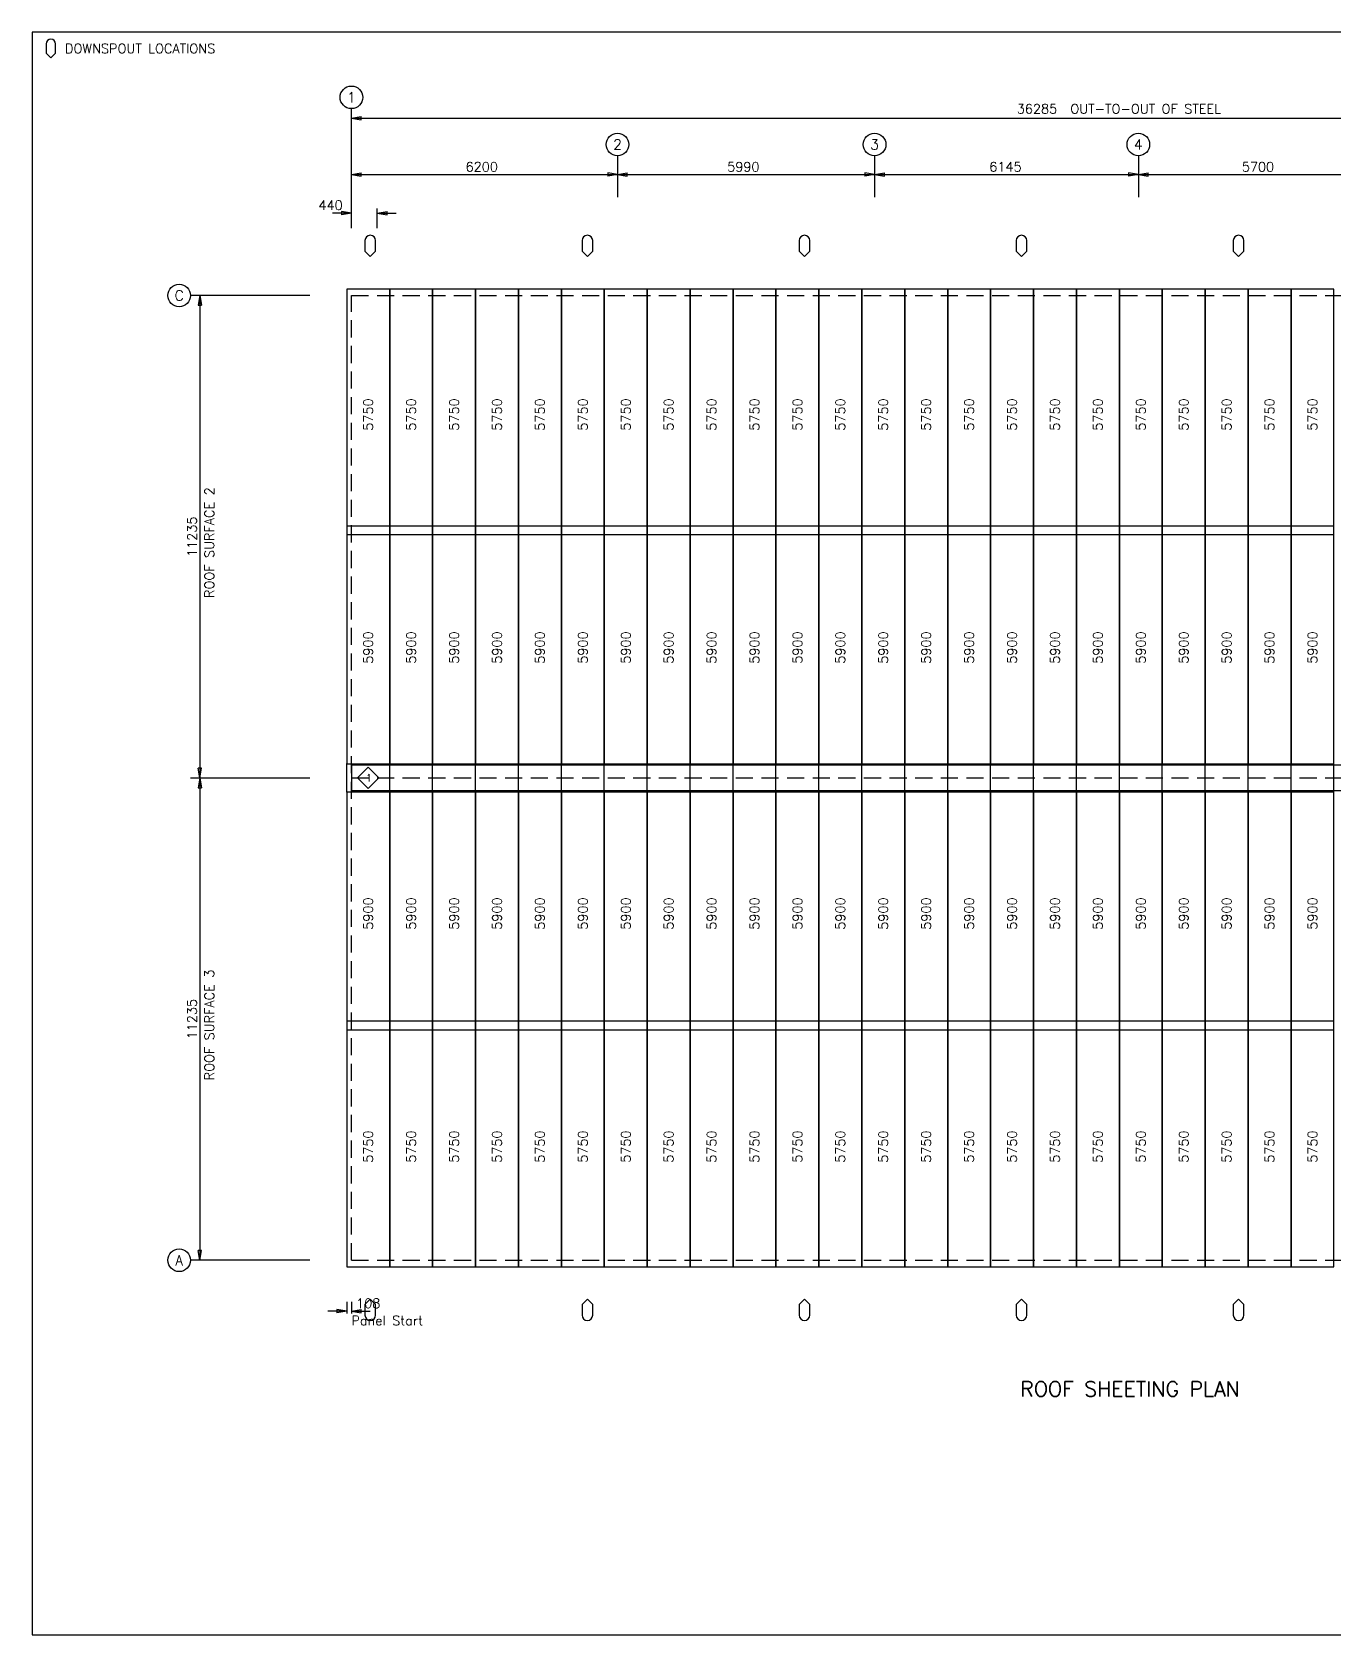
# Model space of a CAD drawing. Extents: x 0 to 52795, y 0 to 37333.
# Drawn here: x 0 to 30333, y 0 to 37333 of the extents above; entities that cross this region are included whole.
import ezdxf
from ezdxf.enums import TextEntityAlignment as Align

# ---------------------------------------------------------------- set-up
doc = ezdxf.new("R2010")
doc.units = 0
doc.linetypes.add('CONTIN', pattern=[0])
doc.linetypes.add('DASHED', pattern=[597.1, 399.1, -198])
doc.layers.get('0').update_dxf_attribs({"linetype": 'CONTIN'})
for name, color, linetype in [('1', 7, 'CONTIN'), ('11', 7, 'CONTIN'), ('12', 6, 'CONTIN'), ('13', 1, 'CONTIN'), ('14', 7, 'CONTIN'), ('15', 7, 'CONTIN'), ('2', 6, 'CONTIN'), ('22', 7, 'CONTIN'), ('3', 7, 'CONTIN'), ('5', 5, 'DASHED')]:
    doc.layers.add(name, color=color, linetype=linetype)
doc.styles.add('SIMPLEX', font='SIMPLEX')

# ---------------------------------------------------------------- blocks, each defined once
blk = doc.blocks.new('DIAMOND')
for p, q in [((0, 25.4), (-12.7, 12.7)), ((12.7, 12.7), (0, 25.4)), ((-12.7, 12.7), (0, 0)), ((0, 0), (12.7, 12.7))]:
    blk.add_line(p, q)
blk = doc.blocks.new('ARROW')
for p, q in [((0, 0), (-228, 38)), ((-228, 38), (-228, -38)), ((0, 0), (-228, -38))]:
    blk.add_line(p, q)
blk = doc.blocks.new('SHIELD')
for p, q in [((-12.7, 38.1), (-12.7, 12.7)), ((-12.7, 12.7), (0, 0)), ((0, 0), (12.7, 12.7)), ((12.7, 12.7), (12.7, 38.1))]:
    blk.add_line(p, q)
blk.add_arc((0, 38.1), 12.7, 0, 180)
blk = doc.blocks.new('ROFSHT')
at = {"layer": '1'}
for p, q in [((-107.49911, 22619.2559), (-107.49911, 16902.2695)), ((892.50092, 22619.2559), (-107.49911, 22619.2559)), ((892.50092, 16902.2695), (892.50092, 22619.2559)), ((892.50092, 22619.2559), (892.50092, 16902.2695)), ((1892.50098, 22619.2559), (892.50092, 22619.2559)), ((1892.50098, 16902.2695), (1892.50098, 22619.2559)), ((1892.50098, 22619.2559), (1892.50098, 16902.2695)), ((2892.50122, 22619.2559), (1892.50098, 22619.2559)), ((2892.50122, 16902.2695), (2892.50122, 22619.2559)), ((2892.50122, 22619.2559), (2892.50122, 16902.2695)), ((3892.50122, 22619.2559), (2892.50122, 22619.2559)), ((3892.50073, 22619.2559), (3892.50073, 16902.2695)), ((4892.50049, 22619.2559), (3892.50073, 22619.2559)), ((3892.50122, 16902.2695), (3892.50122, 22619.2559)), ((4892.50049, 16902.2695), (4892.50049, 22619.2559)), ((4892.50098, 22619.2559), (4892.50098, 16902.2695)), ((5892.50049, 22619.2559), (4892.50098, 22619.2559)), ((5892.50049, 16902.2695), (5892.50049, 22619.2559)), ((5892.50049, 22619.2559), (5892.50049, 16902.2695)), ((6892.50098, 22619.2559), (5892.50049, 22619.2559)), ((6892.50098, 16902.2695), (6892.50098, 22619.2559)), ((6892.50098, 22619.2559), (6892.50098, 16902.2695)), ((7892.50098, 22619.2559), (6892.50098, 22619.2559)), ((7892.50098, 16902.2695), (7892.50098, 22619.2559)), ((7892.50098, 22619.2559), (7892.50098, 16902.2695)), ((8892.50098, 22619.2559), (7892.50098, 22619.2559)), ((8892.50098, 16902.2695), (8892.50098, 22619.2559)), ((8892.50098, 22619.2559), (8892.50098, 16902.2695)), ((9892.50098, 22619.2559), (8892.50098, 22619.2559)), ((9892.50098, 16902.2695), (9892.50098, 22619.2559)), ((9892.50098, 22619.2559), (9892.50098, 16902.2695)), ((10892.502, 22619.2559), (9892.50098, 22619.2559)), ((10892.501, 22619.2559), (10892.501, 16902.2695)), ((11892.501, 22619.2559), (10892.501, 22619.2559)), ((10892.502, 16902.2695), (10892.502, 22619.2559)), ((11892.501, 16902.2695), (11892.501, 22619.2559)), ((11892.501, 22619.2559), (11892.501, 16902.2695)), ((12892.501, 22619.2559), (11892.501, 22619.2559)), ((12892.501, 16902.2695), (12892.501, 22619.2559)), ((12892.501, 22619.2559), (12892.501, 16902.2695)), ((13892.501, 22619.2559), (12892.501, 22619.2559)), ((13892.501, 16902.2695), (13892.501, 22619.2559)), ((13892.501, 22619.2559), (13892.501, 16902.2695)), ((14892.499, 22619.2559), (13892.501, 22619.2559)), ((14892.499, 16902.2695), (14892.499, 22619.2559)), ((14892.502, 22619.2559), (14892.502, 16902.2695)), ((15892.501, 22619.2559), (14892.502, 22619.2559)), ((15892.501, 16902.2695), (15892.501, 22619.2559)), ((15892.501, 22619.2559), (15892.501, 16902.2695)), ((16892.5, 22619.2559), (15892.501, 22619.2559)), ((16892.5, 16902.2695), (16892.5, 22619.2559)), ((16892.5, 22619.2559), (16892.5, 16902.2695)), ((17892.5, 22619.2559), (16892.5, 22619.2559)), ((17892.5, 16902.2695), (17892.5, 22619.2559)), ((17892.502, 22619.2559), (17892.502, 16902.2695)), ((18892.5, 22619.2559), (17892.502, 22619.2559)), ((18892.5, 16902.2695), (18892.5, 22619.2559)), ((18892.5, 22619.2559), (18892.5, 16902.2695)), ((19892.5, 22619.2559), (18892.5, 22619.2559)), ((19892.5, 16902.2695), (19892.5, 22619.2559)), ((19892.502, 22619.2559), (19892.502, 16902.2695)), ((20892.502, 22619.2559), (19892.502, 22619.2559)), ((20892.502, 16902.2695), (20892.502, 22619.2559)), ((20892.502, 22619.2559), (20892.502, 16902.2695)), ((21892.5, 22619.2559), (20892.502, 22619.2559)), ((21892.5, 16902.2695), (21892.5, 22619.2559)), ((21892.5, 22619.2559), (21892.5, 16902.2695)), ((22892.5, 22619.2559), (21892.5, 22619.2559)), ((22892.5, 16902.2695), (22892.5, 22619.2559)), ((-107.49911, 17101.2773), (-107.49911, 11563.5615)), ((892.50092, 17101.2773), (-107.49911, 17101.2773)), ((-107.49911, 16902.2695), (892.50092, 16902.2695)), ((892.50092, 11563.5615), (892.50092, 17101.2773)), ((892.50092, 17101.2773), (892.50092, 11563.5615)), ((1892.50098, 17101.2773), (892.50092, 17101.2773)), ((892.50092, 16902.2695), (1892.50098, 16902.2695)), ((1892.50098, 11563.5615), (1892.50098, 17101.2773)), ((1892.50098, 17101.2773), (1892.50098, 11563.5615)), ((2892.50122, 17101.2773), (1892.50098, 17101.2773)), ((1892.50098, 16902.2695), (2892.50122, 16902.2695)), ((2892.50122, 11563.5615), (2892.50122, 17101.2773)), ((2892.50122, 17101.2773), (2892.50122, 11563.5615)), ((3892.50122, 17101.2773), (2892.50122, 17101.2773)), ((2892.50122, 16902.2695), (3892.50122, 16902.2695)), ((3892.50073, 17101.2773), (3892.50073, 11563.5615)), ((4892.50049, 17101.2773), (3892.50073, 17101.2773)), ((3892.50073, 16902.2695), (4892.50049, 16902.2695)), ((3892.50122, 11563.5615), (3892.50122, 17101.2773)), ((4892.50049, 11563.5615), (4892.50049, 17101.2773)), ((4892.50098, 17101.2773), (4892.50098, 11563.5615)), ((5892.50049, 17101.2773), (4892.50098, 17101.2773)), ((4892.50098, 16902.2695), (5892.50049, 16902.2695)), ((5892.50049, 11563.5615), (5892.50049, 17101.2773)), ((5892.50049, 17101.2773), (5892.50049, 11563.5615)), ((6892.50098, 17101.2773), (5892.50049, 17101.2773)), ((5892.50049, 16902.2695), (6892.50098, 16902.2695)), ((6892.50098, 11563.5615), (6892.50098, 17101.2773)), ((6892.50098, 17101.2773), (6892.50098, 11563.5615)), ((7892.50098, 17101.2773), (6892.50098, 17101.2773)), ((6892.50098, 16902.2695), (7892.50098, 16902.2695)), ((7892.50098, 11563.5615), (7892.50098, 17101.2773)), ((7892.50098, 17101.2773), (7892.50098, 11563.5615)), ((8892.50098, 17101.2773), (7892.50098, 17101.2773)), ((7892.50098, 16902.2695), (8892.50098, 16902.2695)), ((8892.50098, 11563.5615), (8892.50098, 17101.2773)), ((8892.50098, 17101.2773), (8892.50098, 11563.5615)), ((9892.50098, 17101.2773), (8892.50098, 17101.2773)), ((8892.50098, 16902.2695), (9892.50098, 16902.2695)), ((9892.50098, 11563.5615), (9892.50098, 17101.2773)), ((9892.50098, 17101.2773), (9892.50098, 11563.5615)), ((10892.502, 17101.2773), (9892.50098, 17101.2773)), ((9892.50098, 16902.2695), (10892.502, 16902.2695)), ((10892.501, 17101.2773), (10892.501, 11563.5615)), ((11892.501, 17101.2773), (10892.501, 17101.2773)), ((10892.501, 16902.2695), (11892.501, 16902.2695)), ((10892.502, 11563.5615), (10892.502, 17101.2773)), ((11892.501, 11563.5615), (11892.501, 17101.2773)), ((11892.501, 17101.2773), (11892.501, 11563.5615)), ((12892.501, 17101.2773), (11892.501, 17101.2773)), ((11892.501, 16902.2695), (12892.501, 16902.2695)), ((12892.501, 11563.5615), (12892.501, 17101.2773)), ((12892.501, 17101.2773), (12892.501, 11563.5615)), ((13892.501, 17101.2773), (12892.501, 17101.2773)), ((12892.501, 16902.2695), (13892.501, 16902.2695)), ((13892.501, 11563.5615), (13892.501, 17101.2773)), ((13892.501, 17101.2773), (13892.501, 11563.5615)), ((14892.499, 17101.2773), (13892.501, 17101.2773)), ((13892.501, 16902.2695), (14892.499, 16902.2695)), ((14892.499, 11563.5615), (14892.499, 17101.2773)), ((14892.502, 17101.2773), (14892.502, 11563.5615)), ((15892.501, 17101.2773), (14892.502, 17101.2773)), ((14892.502, 16902.2695), (15892.501, 16902.2695)), ((15892.501, 11563.5615), (15892.501, 17101.2773)), ((15892.501, 17101.2773), (15892.501, 11563.5615)), ((16892.5, 17101.2773), (15892.501, 17101.2773)), ((15892.501, 16902.2695), (16892.5, 16902.2695)), ((16892.5, 11563.5615), (16892.5, 17101.2773)), ((16892.5, 17101.2773), (16892.5, 11563.5615)), ((17892.5, 17101.2773), (16892.5, 17101.2773)), ((16892.5, 16902.2695), (17892.5, 16902.2695)), ((17892.5, 11563.5615), (17892.5, 17101.2773)), ((17892.502, 17101.2773), (17892.502, 11563.5615)), ((18892.5, 17101.2773), (17892.502, 17101.2773)), ((17892.502, 16902.2695), (18892.5, 16902.2695)), ((18892.5, 11563.5615), (18892.5, 17101.2773)), ((18892.5, 17101.2773), (18892.5, 11563.5615)), ((19892.5, 17101.2773), (18892.5, 17101.2773)), ((18892.5, 16902.2695), (19892.5, 16902.2695)), ((19892.5, 11563.5615), (19892.5, 17101.2773)), ((19892.502, 17101.2773), (19892.502, 11563.5615)), ((20892.502, 17101.2773), (19892.502, 17101.2773)), ((19892.502, 16902.2695), (20892.502, 16902.2695)), ((20892.502, 11563.5615), (20892.502, 17101.2773)), ((20892.502, 17101.2773), (20892.502, 11563.5615)), ((21892.5, 17101.2773), (20892.502, 17101.2773)), ((20892.502, 16902.2695), (21892.5, 16902.2695)), ((21892.5, 11563.5615), (21892.5, 17101.2773)), ((21892.5, 17101.2773), (21892.5, 11563.5615)), ((22892.5, 17101.2773), (21892.5, 17101.2773)), ((21892.5, 16902.2695), (22892.5, 16902.2695)), ((22892.5, 11563.5615), (22892.5, 17101.2773)), ((-107.49911, 10906.4385), (-107.49911, 11566.8389)), ((-107.49911, 11563.5615), (892.50092, 11563.5615)), ((0, 11539.7998), (36285, 11539.7998)), ((0, 11539.7998), (0, 10930.2002)), ((892.50092, 10906.4385), (892.50092, 11566.8389)), ((892.50092, 10906.4385), (892.50092, 11566.8389)), ((892.50092, 11563.5615), (1892.50098, 11563.5615)), ((1892.50098, 10906.4385), (1892.50098, 11566.8389)), ((1892.50098, 10906.4385), (1892.50098, 11566.8389)), ((1892.50098, 11563.5615), (2892.50122, 11563.5615)), ((2892.50122, 10906.4385), (2892.50122, 11566.8389)), ((2892.50122, 10906.4385), (2892.50122, 11566.8389)), ((2892.50122, 11563.5615), (3892.50122, 11563.5615)), ((3892.50073, 10906.4385), (3892.50073, 11566.8389)), ((3892.50073, 11563.5615), (4892.50049, 11563.5615)), ((3892.50122, 10906.4385), (3892.50122, 11566.8389)), ((4892.50049, 10906.4385), (4892.50049, 11566.8389)), ((4892.50098, 10906.4385), (4892.50098, 11566.8389)), ((4892.50098, 11563.5615), (5892.50049, 11563.5615)), ((5892.50049, 10906.4385), (5892.50049, 11566.8389)), ((5892.50049, 10906.4385), (5892.50049, 11566.8389)), ((5892.50049, 11563.5615), (6892.50098, 11563.5615)), ((6892.50098, 10906.4385), (6892.50098, 11566.8389)), ((6892.50098, 10906.4385), (6892.50098, 11566.8389)), ((6892.50098, 11563.5615), (7892.50098, 11563.5615)), ((7892.50098, 10906.4385), (7892.50098, 11566.8389)), ((7892.50098, 10906.4385), (7892.50098, 11566.8389)), ((7892.50098, 11563.5615), (8892.50098, 11563.5615)), ((8892.50098, 10906.4385), (8892.50098, 11566.8389)), ((8892.50098, 10906.4385), (8892.50098, 11566.8389)), ((8892.50098, 11563.5615), (9892.50098, 11563.5615)), ((9892.50098, 10906.4385), (9892.50098, 11566.8389)), ((9892.50098, 10906.4385), (9892.50098, 11566.8389)), ((9892.50098, 11563.5615), (10892.502, 11563.5615)), ((10892.501, 10906.4385), (10892.501, 11566.8389)), ((10892.501, 11563.5615), (11892.501, 11563.5615)), ((10892.502, 10906.4385), (10892.502, 11566.8389)), ((11892.501, 10906.4385), (11892.501, 11566.8389)), ((11892.501, 10906.4385), (11892.501, 11566.8389)), ((11892.501, 11563.5615), (12892.501, 11563.5615)), ((12892.501, 10906.4385), (12892.501, 11566.8389)), ((12892.501, 10906.4385), (12892.501, 11566.8389)), ((12892.501, 11563.5615), (13892.501, 11563.5615)), ((13892.501, 10906.4385), (13892.501, 11566.8389)), ((13892.501, 10906.4385), (13892.501, 11566.8389)), ((13892.501, 11563.5615), (14892.499, 11563.5615)), ((14892.499, 10906.4385), (14892.499, 11566.8389)), ((14892.502, 10906.4385), (14892.502, 11566.8389)), ((14892.502, 11563.5615), (15892.501, 11563.5615)), ((15892.501, 10906.4385), (15892.501, 11566.8389)), ((15892.501, 10906.4385), (15892.501, 11566.8389)), ((15892.501, 11563.5615), (16892.5, 11563.5615)), ((16892.5, 10906.4385), (16892.5, 11566.8389)), ((16892.5, 10906.4385), (16892.5, 11566.8389)), ((16892.5, 11563.5615), (17892.5, 11563.5615)), ((17892.5, 10906.4385), (17892.5, 11566.8389)), ((17892.502, 10906.4385), (17892.502, 11566.8389)), ((17892.502, 11563.5615), (18892.5, 11563.5615)), ((18892.5, 10906.4385), (18892.5, 11566.8389)), ((18892.5, 10906.4385), (18892.5, 11566.8389)), ((18892.5, 11563.5615), (19892.5, 11563.5615)), ((19892.5, 10906.4385), (19892.5, 11566.8389)), ((19892.502, 10906.4385), (19892.502, 11566.8389)), ((19892.502, 11563.5615), (20892.502, 11563.5615)), ((20892.502, 10906.4385), (20892.502, 11566.8389)), ((20892.502, 10906.4385), (20892.502, 11566.8389)), ((20892.502, 11563.5615), (21892.5, 11563.5615)), ((21892.5, 10906.4385), (21892.5, 11566.8389)), ((21892.5, 10906.4385), (21892.5, 11566.8389)), ((21892.5, 11563.5615), (22892.5, 11563.5615)), ((22892.5, 10906.4385), (22892.5, 11566.8389)), ((-107.49911, 10906.4385), (-107.49911, 5368.7583)), ((892.50092, 10906.4385), (-107.49911, 10906.4385)), ((36285, 10930.2002), (0, 10930.2002)), ((892.50092, 5368.7583), (892.50092, 10906.4385)), ((892.50092, 10906.4385), (892.50092, 5368.7583)), ((1892.50098, 10906.4385), (892.50092, 10906.4385)), ((1892.50098, 5368.7583), (1892.50098, 10906.4385)), ((1892.50098, 10906.4385), (1892.50098, 5368.7583)), ((2892.50122, 10906.4385), (1892.50098, 10906.4385)), ((2892.50122, 5368.7583), (2892.50122, 10906.4385)), ((2892.50122, 10906.4385), (2892.50122, 5368.7583)), ((3892.50122, 10906.4385), (2892.50122, 10906.4385)), ((3892.50073, 10906.4385), (3892.50073, 5368.7583)), ((4892.50049, 10906.4385), (3892.50073, 10906.4385)), ((3892.50122, 5368.7583), (3892.50122, 10906.4385)), ((4892.50049, 5368.7583), (4892.50049, 10906.4385)), ((4892.50098, 10906.4385), (4892.50098, 5368.7583)), ((5892.50049, 10906.4385), (4892.50098, 10906.4385)), ((5892.50049, 5368.7583), (5892.50049, 10906.4385)), ((5892.50049, 10906.4385), (5892.50049, 5368.7583)), ((6892.50098, 10906.4385), (5892.50049, 10906.4385)), ((6892.50098, 5368.7583), (6892.50098, 10906.4385)), ((6892.50098, 10906.4385), (6892.50098, 5368.7583)), ((7892.50098, 10906.4385), (6892.50098, 10906.4385)), ((7892.50098, 5368.7583), (7892.50098, 10906.4385)), ((7892.50098, 10906.4385), (7892.50098, 5368.7583)), ((8892.50098, 10906.4385), (7892.50098, 10906.4385)), ((8892.50098, 5368.7583), (8892.50098, 10906.4385)), ((8892.50098, 10906.4385), (8892.50098, 5368.7583)), ((9892.50098, 10906.4385), (8892.50098, 10906.4385)), ((9892.50098, 5368.7583), (9892.50098, 10906.4385)), ((9892.50098, 10906.4385), (9892.50098, 5368.7583)), ((10892.502, 10906.4385), (9892.50098, 10906.4385)), ((10892.501, 10906.4385), (10892.501, 5368.7583)), ((11892.501, 10906.4385), (10892.501, 10906.4385)), ((10892.502, 5368.7583), (10892.502, 10906.4385)), ((11892.501, 5368.7583), (11892.501, 10906.4385)), ((11892.501, 10906.4385), (11892.501, 5368.7583)), ((12892.501, 10906.4385), (11892.501, 10906.4385)), ((12892.501, 5368.7583), (12892.501, 10906.4385)), ((12892.501, 10906.4385), (12892.501, 5368.7583)), ((13892.501, 10906.4385), (12892.501, 10906.4385)), ((13892.501, 5368.7583), (13892.501, 10906.4385)), ((13892.501, 10906.4385), (13892.501, 5368.7583)), ((14892.499, 10906.4385), (13892.501, 10906.4385)), ((14892.499, 5368.7583), (14892.499, 10906.4385)), ((14892.502, 10906.4385), (14892.502, 5368.7583)), ((15892.501, 10906.4385), (14892.502, 10906.4385)), ((15892.501, 5368.7583), (15892.501, 10906.4385)), ((15892.501, 10906.4385), (15892.501, 5368.7583)), ((16892.5, 10906.4385), (15892.501, 10906.4385)), ((16892.5, 5368.7583), (16892.5, 10906.4385)), ((16892.5, 10906.4385), (16892.5, 5368.7583)), ((17892.5, 10906.4385), (16892.5, 10906.4385)), ((17892.5, 5368.7583), (17892.5, 10906.4385)), ((17892.502, 10906.4385), (17892.502, 5368.7583)), ((18892.5, 10906.4385), (17892.502, 10906.4385)), ((18892.5, 5368.7583), (18892.5, 10906.4385)), ((18892.5, 10906.4385), (18892.5, 5368.7583)), ((19892.5, 10906.4385), (18892.5, 10906.4385)), ((19892.5, 5368.7583), (19892.5, 10906.4385)), ((19892.502, 10906.4385), (19892.502, 5368.7583)), ((20892.502, 10906.4385), (19892.502, 10906.4385)), ((20892.502, 5368.7583), (20892.502, 10906.4385)), ((20892.502, 10906.4385), (20892.502, 5368.7583)), ((21892.5, 10906.4385), (20892.502, 10906.4385)), ((21892.5, 5368.7583), (21892.5, 10906.4385)), ((21892.5, 10906.4385), (21892.5, 5368.7583)), ((22892.5, 10906.4385), (21892.5, 10906.4385)), ((22892.5, 5368.7583), (22892.5, 10906.4385)), ((-107.49911, 5567.7666), (-107.49911, -149.256)), ((892.50092, 5567.7666), (-107.49911, 5567.7666)), ((-107.49911, 5368.7583), (892.50092, 5368.7583)), ((892.50092, -149.256), (892.50092, 5567.7666)), ((892.50092, 5567.7666), (892.50092, -149.256)), ((1892.50098, 5567.7666), (892.50092, 5567.7666)), ((892.50092, 5368.7583), (1892.50098, 5368.7583)), ((1892.50098, -149.256), (1892.50098, 5567.7666)), ((1892.50098, 5567.7666), (1892.50098, -149.256)), ((2892.50122, 5567.7666), (1892.50098, 5567.7666)), ((1892.50098, 5368.7583), (2892.50122, 5368.7583)), ((2892.50122, -149.256), (2892.50122, 5567.7666)), ((2892.50122, 5567.7666), (2892.50122, -149.256)), ((3892.50122, 5567.7666), (2892.50122, 5567.7666)), ((2892.50122, 5368.7583), (3892.50122, 5368.7583)), ((3892.50073, 5567.7666), (3892.50073, -149.256)), ((4892.50049, 5567.7666), (3892.50073, 5567.7666)), ((3892.50073, 5368.7583), (4892.50049, 5368.7583)), ((3892.50122, -149.256), (3892.50122, 5567.7666)), ((4892.50049, -149.256), (4892.50049, 5567.7666)), ((4892.50098, 5567.7666), (4892.50098, -149.256)), ((5892.50049, 5567.7666), (4892.50098, 5567.7666)), ((4892.50098, 5368.7583), (5892.50049, 5368.7583)), ((5892.50049, -149.256), (5892.50049, 5567.7666)), ((5892.50049, 5567.7666), (5892.50049, -149.256)), ((6892.50098, 5567.7666), (5892.50049, 5567.7666)), ((5892.50049, 5368.7583), (6892.50098, 5368.7583)), ((6892.50098, -149.256), (6892.50098, 5567.7666)), ((6892.50098, 5567.7666), (6892.50098, -149.256)), ((7892.50098, 5567.7666), (6892.50098, 5567.7666)), ((6892.50098, 5368.7583), (7892.50098, 5368.7583)), ((7892.50098, -149.256), (7892.50098, 5567.7666)), ((7892.50098, 5567.7666), (7892.50098, -149.256)), ((8892.50098, 5567.7666), (7892.50098, 5567.7666)), ((7892.50098, 5368.7583), (8892.50098, 5368.7583)), ((8892.50098, -149.256), (8892.50098, 5567.7666)), ((8892.50098, 5567.7666), (8892.50098, -149.256)), ((9892.50098, 5567.7666), (8892.50098, 5567.7666)), ((8892.50098, 5368.7583), (9892.50098, 5368.7583)), ((9892.50098, -149.256), (9892.50098, 5567.7666)), ((9892.50098, 5567.7666), (9892.50098, -149.256)), ((10892.502, 5567.7666), (9892.50098, 5567.7666)), ((9892.50098, 5368.7583), (10892.502, 5368.7583)), ((10892.501, 5567.7666), (10892.501, -149.256)), ((11892.501, 5567.7666), (10892.501, 5567.7666)), ((10892.501, 5368.7583), (11892.501, 5368.7583)), ((10892.502, -149.256), (10892.502, 5567.7666)), ((11892.501, -149.256), (11892.501, 5567.7666)), ((11892.501, 5567.7666), (11892.501, -149.256)), ((12892.501, 5567.7666), (11892.501, 5567.7666)), ((11892.501, 5368.7583), (12892.501, 5368.7583)), ((12892.501, -149.256), (12892.501, 5567.7666)), ((12892.501, 5567.7666), (12892.501, -149.256)), ((13892.501, 5567.7666), (12892.501, 5567.7666)), ((12892.501, 5368.7583), (13892.501, 5368.7583)), ((13892.501, -149.256), (13892.501, 5567.7666)), ((13892.501, 5567.7666), (13892.501, -149.256)), ((14892.499, 5567.7666), (13892.501, 5567.7666)), ((13892.501, 5368.7583), (14892.499, 5368.7583)), ((14892.499, -149.256), (14892.499, 5567.7666)), ((14892.502, 5567.7666), (14892.502, -149.256)), ((15892.501, 5567.7666), (14892.502, 5567.7666)), ((14892.502, 5368.7583), (15892.501, 5368.7583)), ((15892.501, -149.256), (15892.501, 5567.7666)), ((15892.501, 5567.7666), (15892.501, -149.256)), ((16892.5, 5567.7666), (15892.501, 5567.7666)), ((15892.501, 5368.7583), (16892.5, 5368.7583)), ((16892.5, -149.256), (16892.5, 5567.7666)), ((16892.5, 5567.7666), (16892.5, -149.256)), ((17892.5, 5567.7666), (16892.5, 5567.7666)), ((16892.5, 5368.7583), (17892.5, 5368.7583)), ((17892.5, -149.256), (17892.5, 5567.7666)), ((17892.502, 5567.7666), (17892.502, -149.256)), ((18892.5, 5567.7666), (17892.502, 5567.7666)), ((17892.502, 5368.7583), (18892.5, 5368.7583)), ((18892.5, -149.256), (18892.5, 5567.7666)), ((18892.5, 5567.7666), (18892.5, -149.256)), ((19892.5, 5567.7666), (18892.5, 5567.7666)), ((18892.5, 5368.7583), (19892.5, 5368.7583)), ((19892.5, -149.256), (19892.5, 5567.7666)), ((19892.502, 5567.7666), (19892.502, -149.256)), ((20892.502, 5567.7666), (19892.502, 5567.7666)), ((19892.502, 5368.7583), (20892.502, 5368.7583)), ((20892.502, -149.256), (20892.502, 5567.7666)), ((20892.502, 5567.7666), (20892.502, -149.256)), ((21892.5, 5567.7666), (20892.502, 5567.7666)), ((20892.502, 5368.7583), (21892.5, 5368.7583)), ((21892.5, -149.256), (21892.5, 5567.7666)), ((21892.5, 5567.7666), (21892.5, -149.256)), ((22892.5, 5567.7666), (21892.5, 5567.7666)), ((21892.5, 5368.7583), (22892.5, 5368.7583)), ((22892.5, -149.256), (22892.5, 5567.7666)), ((-107.49911, -149.256), (892.50092, -149.256)), ((892.50092, -149.256), (1892.50098, -149.256)), ((1892.50098, -149.256), (2892.50122, -149.256)), ((2892.50122, -149.256), (3892.50122, -149.256)), ((3892.50073, -149.256), (4892.50049, -149.256)), ((4892.50098, -149.256), (5892.50049, -149.256)), ((5892.50049, -149.256), (6892.50098, -149.256)), ((6892.50098, -149.256), (7892.50098, -149.256)), ((7892.50098, -149.256), (8892.50098, -149.256)), ((8892.50098, -149.256), (9892.50098, -149.256)), ((9892.50098, -149.256), (10892.502, -149.256)), ((10892.501, -149.256), (11892.501, -149.256)), ((11892.501, -149.256), (12892.501, -149.256)), ((12892.501, -149.256), (13892.501, -149.256)), ((13892.501, -149.256), (14892.499, -149.256)), ((14892.502, -149.256), (15892.501, -149.256)), ((15892.501, -149.256), (16892.5, -149.256)), ((16892.5, -149.256), (17892.5, -149.256)), ((17892.502, -149.256), (18892.5, -149.256)), ((18892.5, -149.256), (19892.5, -149.256)), ((19892.502, -149.256), (20892.502, -149.256)), ((20892.502, -149.256), (21892.5, -149.256)), ((21892.5, -149.256), (22892.5, -149.256))]:
    blk.add_line(p, q, dxfattribs=at)
at = {"layer": '12'}
for p, q in [((0, 24039.4707), (0, 26822.8125)), ((6200, 25725.2793), (6200, 24759.4512)), ((12189.998, 25725.2793), (12189.998, 24759.4512)), ((18334.998, 25725.2793), (18334.998, 24759.4512)), ((0, 24039.4707), (0, 24500.4336)), ((603.64258, 24039.4707), (603.64258, 24500.4336)), ((-965.82819, 22470), (-3749.1692, 22470)), ((-3749.1692, 11235), (-965.82819, 11235)), ((-965.82819, 0), (-3749.1692, 0)), ((-107.49911, -965.82819), (-107.49911, -1240.2111)), ((0, -965.82819), (0, -1240.2111))]:
    blk.add_line(p, q, dxfattribs=at)
at = {"layer": '13'}
for centre in [(0, 27086.2168), (6200, 25988.6855), (12189.998, 25988.6855), (18334.998, 25988.6855), (-4012.5769, 22470), (-4012.5769, 0)]:
    blk.add_circle(centre, 263.40765, dxfattribs=at)
at = {"layer": '2'}
for p, q in [((0, 26603.3066), (36285, 26603.3066)), ((0, 25286.2676), (36285, 25286.2676)), ((0, 24390.6797), (-439.01279, 24390.6797)), ((603.64258, 24390.6797), (1042.65527, 24390.6797)), ((-3529.6628, 22470), (-3529.6628, 0)), ((-107.49911, -1185.3345), (-546.5119, -1185.3345)), ((0, -1185.3345), (439.01279, -1185.3345))]:
    blk.add_line(p, q, dxfattribs=at)
at = {"layer": '5'}
for p, q in [((0, 0), (0, 22470)), ((0, 22470), (36285, 22470)), ((0, 11235), (36285, 11235)), ((0, 0), (0, 0)), ((0, 0), (36285, 0))]:
    blk.add_line(p, q, dxfattribs=at)
at = {"layer": '2'}
for p, rotation in [((0, 26603.3066), 180), ((0, 25286.2676), 180), ((6200, 25286.2676), 180), ((12189.998, 25286.2676), 180), ((18334.998, 25286.2676), 180), ((603.64258, 24390.6797), 180), ((-3529.6628, 22470), 90), ((-3529.6628, 11235), 270), ((-3529.6628, 11235), 90), ((-3529.6628, 0), 270), ((0, -1185.3345), 180)]:
    blk.add_blockref('ARROW', p, dxfattribs=dict(at, rotation=rotation))
for p in [(6200, 25286.2676), (12189.998, 25286.2676), (18334.998, 25286.2676), (0, 24390.6797), (-107.49911, -1185.3345)]:
    blk.add_blockref('ARROW', p, dxfattribs=at)
for name, p, xscale, yscale, zscale in [('SHIELD', (440.00104, 23378.7578), 9.72223184, 9.72223184, 9.72223184), ('SHIELD', (5497.90039, 23378.7578), 9.72223184, 9.72223184, 9.72223184), ('SHIELD', (10555.7002, 23378.7578), 9.72223184, 9.72223184, 9.72223184), ('SHIELD', (15613.5996, 23378.7578), 9.72223184, 9.72223184, 9.72223184), ('SHIELD', (20671.4004, 23378.7578), 9.72223184, 9.72223184, 9.72223184), ('DIAMOND', (392.50092, 10989.6943), 19.4444657, 19.4444657, 19.4444657)]:
    blk.add_blockref(name, p, dxfattribs=dict(at, xscale=xscale, yscale=yscale, zscale=zscale))
at = {"layer": '2', "xscale": 9.72223184, "yscale": 9.72223184, "zscale": 9.72223184, "rotation": 180}
for p in [(439.99997, -908.75653), (5497.90039, -908.75653), (10555.7002, -908.75653), (15613.5996, -908.75653), (20671.4004, -908.75653)]:
    blk.add_blockref('SHIELD', p, dxfattribs=at)
at = {"layer": '11', "style": 'SIMPLEX'}
for s, p in [('36285', (15502.9355, 26708.6699)), ('6200', (2660.98706, 25359.4355)), ('5990', (8755.98633, 25359.4355)), ('6145', (14861.8994, 25359.4355)), ('5700', (20745.9863, 25359.4355)), ('440', (-768.2724, 24463.8496)), ('108', (109.7532, -1112.1658))]:
    blk.add_text(s, height=219.506393, dxfattribs=at).set_placement(p)
for p in [(-3602.8313, 16380.5615), (-3602.8313, 5145.56152)]:
    blk.add_text('11235', height=219.506393, rotation=90, dxfattribs=at).set_placement(p)
at = {"layer": '13', "style": 'SIMPLEX'}
for s, p in [('1', (0, 27086.2168)), ('2', (6200, 25988.6855)), ('3', (12189.998, 25988.6855)), ('4', (18334.998, 25988.6855)), ('C', (-4012.5769, 22470)), ('A', (-4012.5769, 0))]:
    blk.add_text(s, height=237.06689, dxfattribs=at).set_placement(p, align=Align.MIDDLE_CENTER)
at = {"layer": '15', "style": 'SIMPLEX'}
for s, p in [(' OUT-TO-OUT OF STEEL', (16600.4668, 26708.6699)), ('Panel Start', (0, -1514.5941))]:
    blk.add_text(s, height=219.506393, dxfattribs=at).set_placement(p)
for s, p in [('ROOF SURFACE 2', (-3200.4033, 15425.709)), ('ROOF SURFACE 3', (-3200.4033, 4190.7085))]:
    blk.add_text(s, height=219.506393, rotation=90, dxfattribs=at).set_placement(p)
blk.add_text('ROOF SHEETING PLAN', height=351.210205, dxfattribs=at).set_placement((18142.5, -3171.8674), align=Align.CENTER)
blk.add_text('ROOF SHEETING PLAN', height=351.210205, dxfattribs=at).set_placement((18142.5, -3171.8674), align=Align.CENTER)
at = {"layer": '2', "style": 'SIMPLEX'}
blk.add_text('1', height=164.62979, dxfattribs=at).set_placement((338.99625, 11154.3232))
at = {"layer": '3', "style": 'SIMPLEX'}
for s, p in [('5750', (502.25406, 19321.748)), ('5750', (1502.25403, 19321.748)), ('5750', (2502.25391, 19321.748)), ('5750', (3502.25439, 19321.748)), ('5750', (4502.25439, 19321.748)), ('5750', (5502.25391, 19321.748)), ('5750', (6502.25391, 19321.748)), ('5750', (7502.25342, 19321.748)), ('5750', (8502.25391, 19321.748)), ('5750', (9502.25391, 19321.748)), ('5750', (10502.2539, 19321.748)), ('5750', (11502.2539, 19321.748)), ('5750', (12502.2539, 19321.748)), ('5750', (13502.2549, 19321.748)), ('5750', (14502.2549, 19321.748)), ('5750', (15502.2549, 19321.748)), ('5750', (16502.2539, 19321.748)), ('5750', (17502.2539, 19321.748)), ('5750', (18502.2539, 19321.748)), ('5750', (19502.2539, 19321.748)), ('5750', (20502.2559, 19321.748)), ('5750', (21502.2539, 19321.748)), ('5750', (22502.2539, 19321.748)), ('5900', (502.25406, 13893.4063)), ('5900', (1502.25403, 13893.4063)), ('5900', (2502.25391, 13893.4063)), ('5900', (3502.25439, 13893.4063)), ('5900', (4502.25439, 13893.4063)), ('5900', (5502.25391, 13893.4063)), ('5900', (6502.25391, 13893.4063)), ('5900', (7502.25342, 13893.4063)), ('5900', (8502.25391, 13893.4063)), ('5900', (9502.25391, 13893.4063)), ('5900', (10502.2539, 13893.4063)), ('5900', (11502.2539, 13893.4063)), ('5900', (12502.2539, 13893.4063)), ('5900', (13502.2549, 13893.4063)), ('5900', (14502.2549, 13893.4063)), ('5900', (15502.2549, 13893.4063)), ('5900', (16502.2539, 13893.4063)), ('5900', (17502.2539, 13893.4063)), ('5900', (18502.2539, 13893.4063)), ('5900', (19502.2539, 13893.4063)), ('5900', (20502.2559, 13893.4063)), ('5900', (21502.2539, 13893.4063)), ('5900', (22502.2539, 13893.4063)), ('5900', (502.25406, 7698.58643)), ('5900', (1502.25403, 7698.58643)), ('5900', (2502.25391, 7698.58643)), ('5900', (3502.25439, 7698.58643)), ('5900', (4502.25439, 7698.58643)), ('5900', (5502.25391, 7698.58643)), ('5900', (6502.25391, 7698.58643)), ('5900', (7502.25342, 7698.58643)), ('5900', (8502.25391, 7698.58643)), ('5900', (9502.25391, 7698.58643)), ('5900', (10502.2539, 7698.58643)), ('5900', (11502.2539, 7698.58643)), ('5900', (12502.2539, 7698.58643)), ('5900', (13502.2549, 7698.58643)), ('5900', (14502.2549, 7698.58643)), ('5900', (15502.2549, 7698.58643)), ('5900', (16502.2539, 7698.58643)), ('5900', (17502.2539, 7698.58643)), ('5900', (18502.2539, 7698.58643)), ('5900', (19502.2539, 7698.58643)), ('5900', (20502.2559, 7698.58643)), ('5900', (21502.2539, 7698.58643)), ('5900', (22502.2539, 7698.58643)), ('5750', (502.25406, 2270.24219)), ('5750', (1502.25403, 2270.24219)), ('5750', (2502.25391, 2270.24219)), ('5750', (3502.25439, 2270.24219)), ('5750', (4502.25439, 2270.24219)), ('5750', (5502.25391, 2270.24219)), ('5750', (6502.25391, 2270.24219)), ('5750', (7502.25342, 2270.24219)), ('5750', (8502.25391, 2270.24219)), ('5750', (9502.25391, 2270.24219)), ('5750', (10502.2539, 2270.24219)), ('5750', (11502.2539, 2270.24219)), ('5750', (12502.2539, 2270.24219)), ('5750', (13502.2549, 2270.24219)), ('5750', (14502.2549, 2270.24219)), ('5750', (15502.2549, 2270.24219)), ('5750', (16502.2539, 2270.24219)), ('5750', (17502.2539, 2270.24219)), ('5750', (18502.2539, 2270.24219)), ('5750', (19502.2539, 2270.24219)), ('5750', (20502.2559, 2270.24219)), ('5750', (21502.2539, 2270.24219)), ('5750', (22502.2539, 2270.24219))]:
    blk.add_text(s, height=219.506393, rotation=90, dxfattribs=at).set_placement(p)
blk = doc.blocks.new('TBL_DOWN')
at = {"layer": '2', "xscale": 8.641984, "yscale": 8.641984, "zscale": 8.641984}
blk.add_blockref('SHIELD', (439.012787, -603.64258), dxfattribs=at)
at = {"layer": '14', "style": 'SIMPLEX'}
blk.add_text('DOWNSPOUT LOCATIONS', height=219.506393, dxfattribs=at).set_placement((768.2724, -493.88943))

msp = doc.modelspace()

# ---------------------------------------------------------------- linework, layer by layer
at = {"layer": '22'}
for p, q in [((52794.6602, 37333.375), (0, 37333.375)), ((0, 37333.375), (0, 0)), ((0, 0), (52794.6602, 0))]:
    msp.add_line(p, q, dxfattribs=at)

# ---------------------------------------------------------------- block references
for name, p in [('TBL_DOWN', (0, 37333.375)), ('ROFSHT', (7440.43945, 8726.73828))]:
    msp.add_blockref(name, p)

doc.saveas('drawing.dxf')
